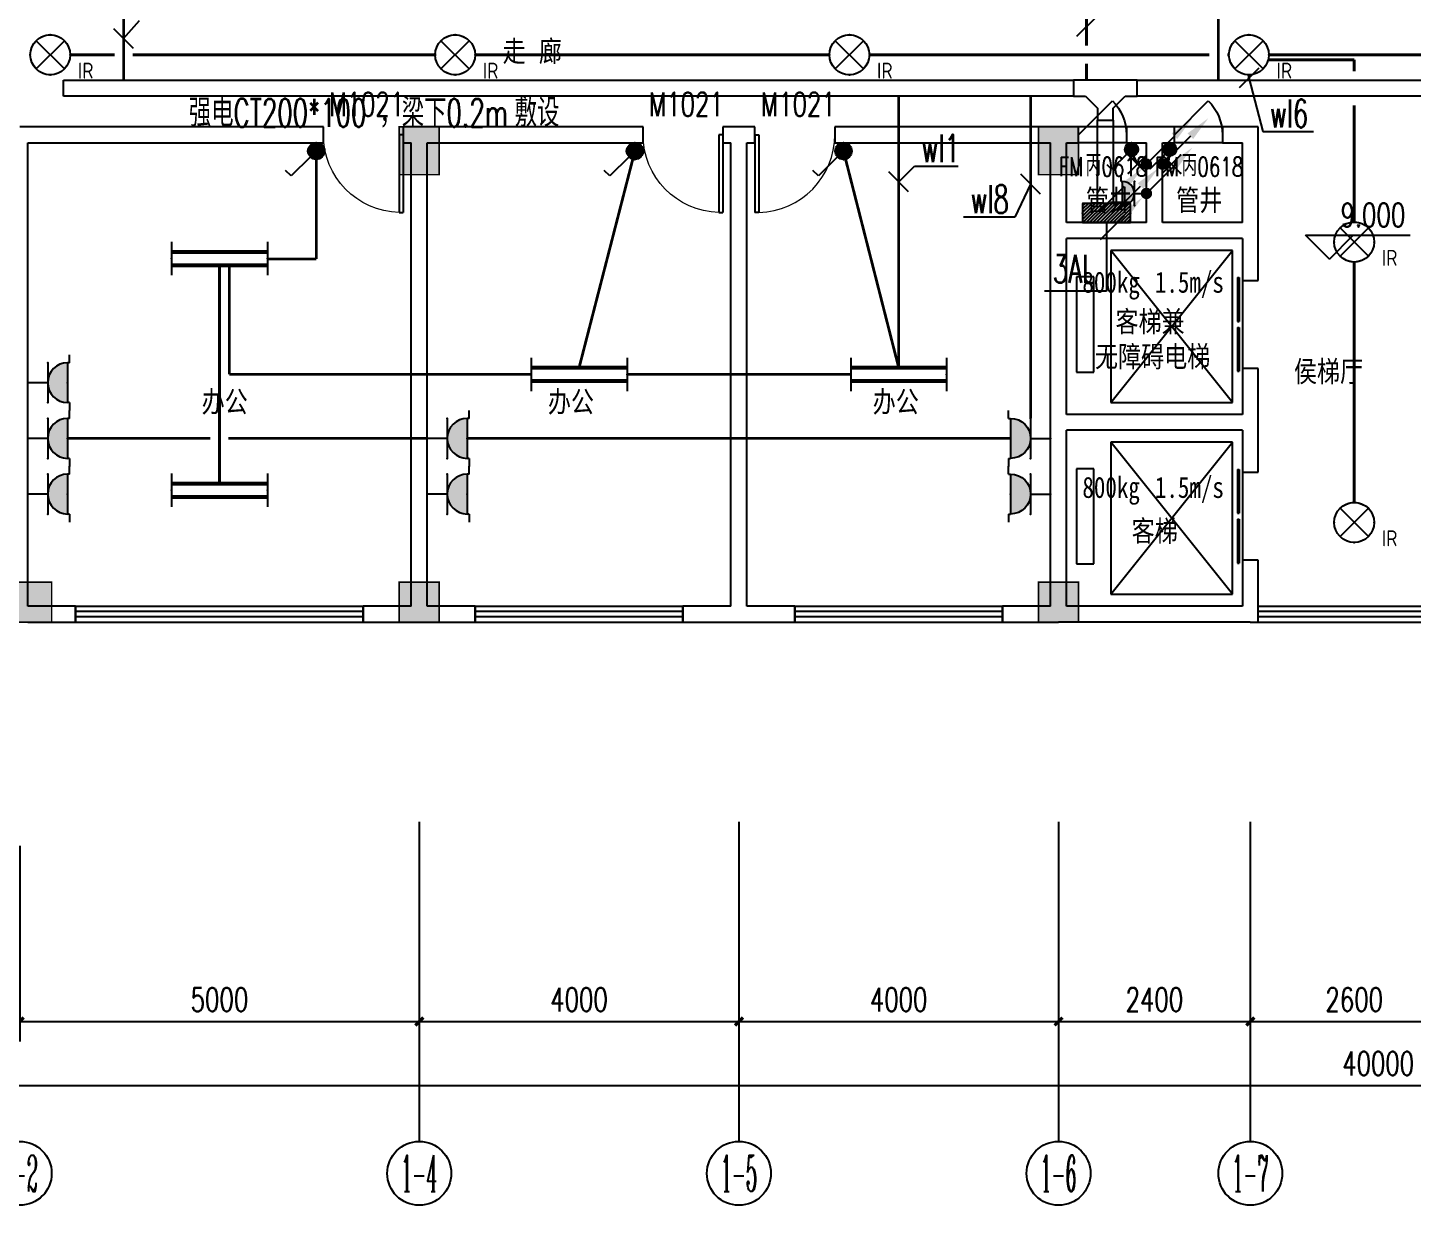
# Model space of a CAD drawing. Extents: x -6243262 to 3079315, y -2914302 to 172723.
# Drawn here: x -1814298 to -1796971, y -617687 to -602947 of the extents above; entities that cross this region are included whole.
import ezdxf
from ezdxf.enums import TextEntityAlignment as Align

# ---------------------------------------------------------------- set-up
doc = ezdxf.new("R2010")
doc.units = 0
doc.header["$LTSCALE"] = 1000
for name, color, linetype in [('0-柱网', 2, 'Continuous'), ('A-DOOR', 141, 'Continuous'), ('A-FLOR-EVTR', 2, 'Continuous'), ('AXIS', 3, 'Continuous'), ('AXIS_TEXT', 7, 'Continuous'), ('CABLETRAY', 4, 'Continuous'), ('DIM-插座', 3, 'Continuous'), ('DIM-照明', 3, 'Continuous'), ('DIM-箱柜', 3, 'Continuous'), ('DIM_ELEV', 3, 'Continuous'), ('EQUIP-插座', 3, 'Continuous'), ('EQUIP-照明', 3, 'Continuous'), ('EQUIP-箱柜', 3, 'Continuous'), ('LWIRE', 4, 'Continuous'), ('PUB_TEXT', 7, 'Continuous'), ('TEL_TEXT', 7, 'Continuous'), ('WALL', 9, 'Continuous'), ('WINDOW', 4, 'Continuous'), ('WINDOW_TEXT', 7, 'Continuous'), ('WIRE-插座', 5, 'Continuous'), ('WIRE-照明', 1, 'Continuous')]:
    doc.layers.add(name, color=color, linetype=linetype)
doc.styles.add('-宋体', font='', dxfattribs={"width": 0.8})
doc.styles.add('_TCH_AXIS', font='COMPLEX', dxfattribs={"bigfont": 'GBCBIG'})
doc.styles.add('_TCH_DIM', font='SIMPLEX', dxfattribs={"bigfont": 'GBCBIG'})
doc.styles.add('_TCH_DIM_T3', font='SIMPLEX', dxfattribs={"width": 0.705882, "bigfont": 'GBCBIG'})
doc.styles.add('_TCH_WINDOW', font='SIMPLEX', dxfattribs={"height": 3.5, "bigfont": 'GBCBIG'})
doc.styles.add('_TEL_ATTDEF', font='gbenor', dxfattribs={"bigfont": 'gbcbig'})
doc.styles.add('_TEL_DIM', font='SIMPLEX', dxfattribs={"width": 0.8, "height": 3.5, "bigfont": 'HZTXT'})
doc.styles.add('COMPLEX', font='COMPLEX')
doc.styles.get("Standard").update_dxf_attribs({"font": 'gbenor.shx', "bigfont": 'gbcbig.shx'})
doc.styles.get('-宋体').set_extended_font_data('SimSun')
doc.dimstyles.new('_TCH_ARCH&&100', dxfattribs={"dimtxt": 297.5, "dimasz": 100, "dimexe": 250, "dimexo": 300, "dimgap": 126.25, "dimtad": 1, "dimdec": 0, "dimzin": 0, "dimdsep": 46, "dimtxsty": '_TCH_DIM_T3', "dimblk": 'ARCHTICK', "dimcen": 0.09, "dimclrt": 7, "dimazin": 2, "dimtfac": 1, "dimtdec": 0, "dimtix": 1, "dimtmove": 2, "dimatfit": 3, "dimfxl": 0, "dimtolj": 1, "dimtzin": 0, "dimarcsym": 0})

# ---------------------------------------------------------------- blocks, each defined once
blk = doc.blocks.new('1#柱网')
at = {"layer": '0-柱网'}
for points in [[(501855, 85967), (501855, 85367), (502355, 85367), (502355, 85967)], [(509855, 85967), (509855, 85367), (510355, 85367), (510355, 85967)], [(497005, 80267), (497005, 79767), (497505, 79767), (497505, 80267)], [(501855, 80267), (501855, 79767), (502355, 79767), (502355, 80267)], [(509855, 80267), (509855, 79767), (510355, 79767), (510355, 80267)]]:
    blk.add_hatch(color=0, dxfattribs=at).paths.add_polyline_path(points)
at = {"layer": '0-柱网', "color": 0, "const_width": 20}
for points in [[(501855, 85967), (501855, 85367), (502355, 85367), (502355, 85967), (501855, 85967)], [(509855, 85967), (509855, 85367), (510355, 85367), (510355, 85967), (509855, 85967)], [(497005, 80267), (497005, 79767), (497505, 79767), (497505, 80267), (497005, 80267)], [(501855, 80267), (501855, 79767), (502355, 79767), (502355, 80267), (501855, 80267)], [(509855, 80267), (509855, 79767), (510355, 79767), (510355, 80267), (509855, 80267)]]:
    blk.add_lwpolyline(points, dxfattribs=at)
blk = doc.blocks.new('$WINLIB2D$00000001')
at = {"color": 0}
for points in [[(-0.5, 0.5), (-0.5, -0.5)], [(-0.5, 0.5), (0.5, 0.5)], [(0.5, -0.5), (0.5, 0.5)], [(0.5, 0.1667), (-0.5, 0.1667)], [(0.5, -0.1667), (-0.5, -0.1667)], [(-0.5, -0.5), (0.5, -0.5)]]:
    blk.add_lwpolyline(points, dxfattribs=at)
blk = doc.blocks.new('$DorLib2D$00000001')
at = {"color": 0}
for p, q in [((0.45, 0.975), (0.5, 0.975)), ((0.45, 0), (0.45, 0.975)), ((0.5, 0), (0.5, 0.975)), ((0.5, 0), (0.45, 0))]:
    blk.add_line(p, q, dxfattribs=at)
at = {"color": 0, "lineweight": 13}
blk.add_arc((0.475, 0), 0.975, 91.4693, 180, dxfattribs=at)
blk = doc.blocks.new('$DORLIB2D$00000127')
at = {"color": 0}
for points in [[(-0.533, 0.795), (-0.533, 0.69)], [(-0.033, 0.795), (-0.533, 0.795)], [(-0.033, 0.795), (-0.033, 0.69)], [(0.533, 0.795), (0.033, 0.795)], [(0.033, 0.795), (0.033, 0.69)], [(0.533, 0.795), (0.533, 0.69)], [(-0.033, 0.69), (-0.533, 0.69)], [(0.533, 0.69), (0.033, 0.69)], [(0.5, 0.5), (-0.5, 0.5)]]:
    blk.add_lwpolyline(points, dxfattribs=at)
blk = doc.blocks.new('$DorLib2D$00000114')
at = {"color": 0}
blk.add_line((0.5, 0), (-0.207, 0.707), dxfattribs=at)
blk.add_arc((0.5, 0), 1, 135, 180, dxfattribs=at)
blk = doc.blocks.new('_ArchTick')
at = {"color": 0, "linetype": 'ByBlock', "const_width": 0.4}
blk.add_lwpolyline([(-0.5, -0.5), (0.5, 0.5)], dxfattribs=at)
blk = doc.blocks.new('*D120')
at = {"layer": 'AXIS', "color": 0, "lineweight": -2, "transparency": 16777216}
for p, q in [((1416495, -788352), (1416495, -791602)), ((1456495, -788352), (1456495, -791602)), ((1416495, -791352), (1456495, -791352))]:
    blk.add_line(p, q, dxfattribs=at)
at = {"layer": 'Defpoints', "color": 0, "transparency": 16777216}
for p in [(1416495, -788052), (1456495, -788052), (1456495, -791352)]:
    blk.add_point(p, dxfattribs=at)
at = {"layer": 'AXIS', "color": 0, "lineweight": -2, "transparency": 16777216, "xscale": 100, "yscale": 100, "zscale": 100, "rotation": 180}
blk.add_blockref('_ArchTick', (1416495, -791352), dxfattribs=at)
at = {"layer": 'AXIS', "color": 0, "lineweight": -2, "transparency": 16777216, "xscale": 100, "yscale": 100, "zscale": 100}
blk.add_blockref('_ArchTick', (1456495, -791352), dxfattribs=at)
at = {"layer": 'AXIS', "color": 7, "transparency": 16777216, "insert": (1436495, -791077), "char_height": 297.5, "attachment_point": 5, "style": '_TCH_DIM_T3'}
blk.add_mtext('\\A1;40000', dxfattribs=at)
blk = doc.blocks.new('*D125')
at = {"layer": 'AXIS', "color": 0, "lineweight": -2, "transparency": 16777216}
for p, q in [((1434895, -788352), (1434895, -790802)), ((1437495, -788352), (1437495, -790802)), ((1434895, -790552), (1437495, -790552))]:
    blk.add_line(p, q, dxfattribs=at)
at = {"layer": 'Defpoints', "color": 0, "transparency": 16777216}
for p in [(1434895, -788052), (1437495, -788052), (1437495, -790552)]:
    blk.add_point(p, dxfattribs=at)
at = {"layer": 'AXIS', "color": 0, "lineweight": -2, "transparency": 16777216, "xscale": 100, "yscale": 100, "zscale": 100, "rotation": 180}
blk.add_blockref('_ArchTick', (1434895, -790552), dxfattribs=at)
at = {"layer": 'AXIS', "color": 0, "lineweight": -2, "transparency": 16777216, "xscale": 100, "yscale": 100, "zscale": 100}
blk.add_blockref('_ArchTick', (1437495, -790552), dxfattribs=at)
at = {"layer": 'AXIS', "color": 7, "transparency": 16777216, "insert": (1436195, -790277), "char_height": 297.5, "attachment_point": 5, "style": '_TCH_DIM_T3'}
blk.add_mtext('\\A1;2600', dxfattribs=at)
blk = doc.blocks.new('*D126')
at = {"layer": 'AXIS', "color": 0, "lineweight": -2, "transparency": 16777216}
for p, q in [((1432495, -788352), (1432495, -790802)), ((1434895, -788352), (1434895, -790802)), ((1432495, -790552), (1434895, -790552))]:
    blk.add_line(p, q, dxfattribs=at)
at = {"layer": 'Defpoints', "color": 0, "transparency": 16777216}
for p in [(1432495, -788052), (1434895, -788052), (1434895, -790552)]:
    blk.add_point(p, dxfattribs=at)
at = {"layer": 'AXIS', "color": 0, "lineweight": -2, "transparency": 16777216, "xscale": 100, "yscale": 100, "zscale": 100, "rotation": 180}
blk.add_blockref('_ArchTick', (1432495, -790552), dxfattribs=at)
at = {"layer": 'AXIS', "color": 0, "lineweight": -2, "transparency": 16777216, "xscale": 100, "yscale": 100, "zscale": 100}
blk.add_blockref('_ArchTick', (1434895, -790552), dxfattribs=at)
at = {"layer": 'AXIS', "color": 7, "transparency": 16777216, "insert": (1433695, -790277), "char_height": 297.5, "attachment_point": 5, "style": '_TCH_DIM_T3'}
blk.add_mtext('\\A1;2400', dxfattribs=at)
blk = doc.blocks.new('*D127')
at = {"layer": 'AXIS', "color": 0, "lineweight": -2, "transparency": 16777216}
for p, q in [((1428495, -788352), (1428495, -790802)), ((1432495, -788352), (1432495, -790802)), ((1428495, -790552), (1432495, -790552))]:
    blk.add_line(p, q, dxfattribs=at)
at = {"layer": 'Defpoints', "color": 0, "transparency": 16777216}
for p in [(1428495, -788052), (1432495, -788052), (1432495, -790552)]:
    blk.add_point(p, dxfattribs=at)
at = {"layer": 'AXIS', "color": 0, "lineweight": -2, "transparency": 16777216, "xscale": 100, "yscale": 100, "zscale": 100, "rotation": 180}
blk.add_blockref('_ArchTick', (1428495, -790552), dxfattribs=at)
at = {"layer": 'AXIS', "color": 0, "lineweight": -2, "transparency": 16777216, "xscale": 100, "yscale": 100, "zscale": 100}
blk.add_blockref('_ArchTick', (1432495, -790552), dxfattribs=at)
at = {"layer": 'AXIS', "color": 7, "transparency": 16777216, "insert": (1430495, -790277), "char_height": 297.5, "attachment_point": 5, "style": '_TCH_DIM_T3'}
blk.add_mtext('\\A1;4000', dxfattribs=at)
blk = doc.blocks.new('*D128')
at = {"layer": 'AXIS', "color": 0, "lineweight": -2, "transparency": 16777216}
for p, q in [((1424495, -788352), (1424495, -790802)), ((1428495, -788352), (1428495, -790802)), ((1424495, -790552), (1428495, -790552))]:
    blk.add_line(p, q, dxfattribs=at)
at = {"layer": 'Defpoints', "color": 0, "transparency": 16777216}
for p in [(1424495, -788052), (1428495, -788052), (1428495, -790552)]:
    blk.add_point(p, dxfattribs=at)
at = {"layer": 'AXIS', "color": 0, "lineweight": -2, "transparency": 16777216, "xscale": 100, "yscale": 100, "zscale": 100, "rotation": 180}
blk.add_blockref('_ArchTick', (1424495, -790552), dxfattribs=at)
at = {"layer": 'AXIS', "color": 0, "lineweight": -2, "transparency": 16777216, "xscale": 100, "yscale": 100, "zscale": 100}
blk.add_blockref('_ArchTick', (1428495, -790552), dxfattribs=at)
at = {"layer": 'AXIS', "color": 7, "transparency": 16777216, "insert": (1426495, -790277), "char_height": 297.5, "attachment_point": 5, "style": '_TCH_DIM_T3'}
blk.add_mtext('\\A1;4000', dxfattribs=at)
blk = doc.blocks.new('*D129')
at = {"layer": 'AXIS', "color": 0, "lineweight": -2, "transparency": 16777216}
for p, q in [((1419495, -788352), (1419495, -790802)), ((1424495, -788352), (1424495, -790802)), ((1419495, -790552), (1424495, -790552))]:
    blk.add_line(p, q, dxfattribs=at)
at = {"layer": 'Defpoints', "color": 0, "transparency": 16777216}
for p in [(1419495, -788052), (1424495, -788052), (1424495, -790552)]:
    blk.add_point(p, dxfattribs=at)
at = {"layer": 'AXIS', "color": 0, "lineweight": -2, "transparency": 16777216, "xscale": 100, "yscale": 100, "zscale": 100, "rotation": 180}
blk.add_blockref('_ArchTick', (1419495, -790552), dxfattribs=at)
at = {"layer": 'AXIS', "color": 0, "lineweight": -2, "transparency": 16777216, "xscale": 100, "yscale": 100, "zscale": 100}
blk.add_blockref('_ArchTick', (1424495, -790552), dxfattribs=at)
at = {"layer": 'AXIS', "color": 7, "transparency": 16777216, "insert": (1421995, -790277), "char_height": 297.5, "attachment_point": 5, "style": '_TCH_DIM_T3'}
blk.add_mtext('\\A1;5000', dxfattribs=at)
blk = doc.blocks.new('_AXISO')
at = {"color": 0}
blk.add_circle((0, 0), 0.5, dxfattribs=at)
at = {"layer": 'AXIS_TEXT', "color": 0, "style": 'COMPLEX', "width": 1.041667}
blk.add_attdef('A', text='', height=0.56, dxfattribs=at).set_placement((-0.25, -0.28), (0.25, -0.28), align=Align.FIT)
blk = doc.blocks.new('$equip$00002530')
for p, q in [((-0.354, 0.354), (0.354, -0.354)), ((0.354, 0.354), (-0.354, -0.354))]:
    blk.add_line(p, q)
at = {"const_width": 0.04}
blk.add_lwpolyline([(0, 0.5, -1), (0, -0.5, -1), (0, 0.5, -2.479085)], format="xyb", dxfattribs=at)
blk.add_circle((0, 0), 0.5)
for p in [(0, 0.5), (-0.5, 0), (0.5, 0), (0, -0.5)]:
    blk.add_point(p)
at = {"color": 7, "style": '_TEL_DIM', "flags": 1}
blk.add_attdef('A', text='', height=0.00002, dxfattribs=at).set_placement((0, 0), align=Align.MIDDLE_CENTER)
at = {"color": 7, "style": '_TEL_DIM'}
blk.add_attdef('$TEXT$', text='', height=0.4, dxfattribs=at).set_placement((0.887, -0.396), align=Align.MIDDLE_CENTER)
blk = doc.blocks.new('*X33')
at = {"color": 0}
for p, q in [((-250, 33), (-83, 200)), ((-250, 68), (-118, 200)), ((-250, 104), (-154, 200)), ((-250, 139), (-189, 200)), ((-250, 174), (-224, 200)), ((-247, 0), (-47, 200)), ((-212, 0), (-12, 200)), ((-177, 0), (23, 200)), ((-141, 0), (59, 200)), ((-106, 0), (94, 200)), ((-71, 0), (129, 200)), ((-35, 0), (165, 200)), ((0, 0), (200, 200)), ((35, 0), (235, 200)), ((71, 0), (250, 179)), ((106, 0), (250, 144)), ((141, 0), (250, 109)), ((177, 0), (250, 73)), ((212, 0), (250, 38)), ((247, 0), (250, 3))]:
    blk.add_line(p, q, dxfattribs=at)
blk = doc.blocks.new('$equip$00002943')
for p, q in [((-0.75, 0.6), (-0.75, 0)), ((0.75, 0.6), (-0.75, 0.6)), ((0.75, 0), (0.75, 0.6)), ((-0.75, 0), (0.75, 0))]:
    blk.add_line(p, q)
for points, const_width in [([(-0.75, 0.3), (0.75, 0.3)], 0.6), ([(-0.75, 0.6), (-0.75, 0), (0.75, 0), (0.75, 0.6), (-0.75, 0.6), (-0.75, 0)], 0.04)]:
    blk.add_lwpolyline(points, dxfattribs=dict(const_width=const_width))
for p in [(0, 0.6), (-0.75, 0.3), (0, 0), (0.75, 0.3)]:
    blk.add_point(p)
at = {"xscale": 0.00300000000061118, "yscale": 0.00300000000061118, "zscale": 0.00300000000061118}
blk.add_blockref('*X33', (0, 0), dxfattribs=at)
at = {"color": 7, "style": '_TEL_DIM', "flags": 1}
for tag in ['A', 'REMARK']:
    blk.add_attdef(tag, text='', height=0.00002, dxfattribs=at).set_placement((0, 0), align=Align.MIDDLE_CENTER)
blk = doc.blocks.new('$equip$00001160')
for p, q in [((-1.2, 0.417), (-1.2, -0.417)), ((1.2, 0.417), (1.2, -0.417)), ((-1.2, 0.167), (1.2, 0.167)), ((-1.2, -0.167), (1.2, -0.167))]:
    blk.add_line(p, q)
at = {"const_width": 0.1}
for points in [[(-1.2, 0.167), (1.2, 0.167)], [(-1.2, -0.167), (1.2, -0.167)]]:
    blk.add_lwpolyline(points, dxfattribs=at)
at = {"layer": 'EQUIP-照明'}
for p in [(-1.2, 0), (0, 0.167), (1.2, 0), (0, -0.167)]:
    blk.add_point(p, dxfattribs=at)
at = {"layer": 'EQUIP-照明', "flags": 9}
blk.add_attdef('A', (0, 0), '', height=0.00002, dxfattribs=at)
blk = doc.blocks.new('$equip$00001962')
for p, q in [((0.147, 0.356), (0.625, 0.833)), ((0.625, 0.833), (0.766, 0.692))]:
    blk.add_line(p, q)
blk.add_circle((0, 0.208), 0.208)
for p in [(0, 0.417), (-0.208, 0.208), (0, 0), (0.208, 0.208)]:
    blk.add_point(p)
for points in [[(-0.104, 0.389), (0.104, 0.389), (-0.18, 0.313), (0.18, 0.313)], [(0, 0.417), (0, 0.417), (-0.104, 0.389), (0.104, 0.389)], [(-0.18, 0.313), (0.18, 0.313), (-0.208, 0.208), (0.208, 0.208)], [(-0.18, 0.104), (0.18, 0.104), (-0.208, 0.208), (0.208, 0.208)], [(-0.104, 0.028), (0.104, 0.028), (-0.18, 0.104), (0.18, 0.104)], [(0, 0), (0, 0), (-0.104, 0.028), (0.104, 0.028)]]:
    blk.add_solid(points)
at = {"layer": 'TEL_TEXT', "style": '_TEL_DIM', "flags": 1}
blk.add_attdef('A', text='', height=0.00002, dxfattribs=at).set_placement((0, 0), align=Align.MIDDLE_CENTER)
blk = doc.blocks.new('$equip$00001240')
for p, q in [((-0.5, 1.05), (-0.7, 1.05)), ((-0.5, 1.05), (-0.5, 1)), ((0.5, 1.05), (0.7, 1.05)), ((0.5, 1.05), (0.5, 1)), ((-0.5, 1), (0.5, 1)), ((-0.5, 0.5), (0.5, 0.5)), ((0, 0.5), (0, 0))]:
    blk.add_line(p, q)
blk.add_arc((0, 1), 0.5, 180, 0)
for points in [[(0.433, 0.75), (-0.433, 0.75), (0.5, 1), (-0.5, 1)], [(0.25, 0.567), (-0.25, 0.567), (0.433, 0.75), (-0.433, 0.75)], [(0, 0.5), (0, 0.5), (0.25, 0.567), (-0.25, 0.567)]]:
    blk.add_solid(points)
at = {"layer": 'EQUIP-照明'}
for p in [(0, 1), (-0.5, 0.5), (0.5, 0.5), (0, 0)]:
    blk.add_point(p, dxfattribs=at)
at = {"layer": 'EQUIP-照明', "flags": 9}
blk.add_attdef('A', (0, 0), '', height=0.00002, dxfattribs=at)
blk = doc.blocks.new('$equip$00001154')
for p, q in [((-0.283, 0.566), (0.283, 0)), ((-0.283, 0), (0.283, 0.566)), ((-0.283, 0), (0.283, 0))]:
    blk.add_line(p, q)
for p in [(-0.283, 0.566), (0.283, 0.566), (0, 0)]:
    blk.add_point(p)
blk.add_solid([(0.283, 0), (0, 0.283), (-0.283, 0)])
at = {"color": 7, "style": '_TEL_DIM', "flags": 1}
for tag in ['A', 'REMARK']:
    blk.add_attdef(tag, text='', height=0.00002, dxfattribs=at).set_placement((0, 0), align=Align.MIDDLE_CENTER)
blk = doc.blocks.new('$TelecSys$00000079')
for p, q in [((0.7, 0.7), (0, 0)), ((0.104, 0.104), (0.104, 0.104)), ((-0.104, -0.104), (-0.104, -0.104))]:
    blk.add_line(p, q)
at = {"const_width": 0.142}
blk.add_lwpolyline([(-0.071, 0, 1), (0.071, 0, 1)], format="xyb", close=True, dxfattribs=at)
blk.add_solid([(0.63, 0.77), (0.77, 0.63), (1.15, 1.15)])
at = {"width": 0.8, "flags": 9}
blk.add_attdef('A', (0, 0), '', height=0.00002, dxfattribs=at)
blk = doc.blocks.new('$TelecSys$00000081')
for p, q in [((0.104, 0.104), (0.104, 0.104)), ((-0.104, -0.104), (-0.104, -0.104)), ((-1.15, -1.15), (-0.55, -0.55))]:
    blk.add_line(p, q)
at = {"const_width": 0.142}
blk.add_lwpolyline([(0.071, 0, 1), (-0.071, 0, 1)], format="xyb", close=True, dxfattribs=at)
blk.add_solid([(-0.62, -0.48), (-0.48, -0.62), (-0.1, -0.1)])
at = {"width": 0.8, "flags": 9}
blk.add_attdef('A', (0, 0), '', height=0.00002, rotation=180, dxfattribs=at)
blk = doc.blocks.new('33')
at = {"layer": 'A-FLOR-EVTR', "color": 8, "ltscale": 0.5}
for p, q in [((1434670.1, -780902.2), (1433150.1, -780902.2)), ((1433150.1, -780902.2), (1433150.1, -782802.2)), ((1433150.1, -782802.2), (1434670.1, -780902.2)), ((1434670.1, -782802.2), (1433150.1, -780902.2)), ((1434670.1, -782802.2), (1434670.1, -780902.2)), ((1432935.1, -781232.2), (1432720.1, -781232.2)), ((1432720.1, -781232.2), (1432720.1, -782422.2)), ((1432935.1, -782422.2), (1432935.1, -781232.2)), ((1432720.1, -782422.2), (1432935.1, -782422.2)), ((1433150.1, -782802.2), (1434670.1, -782802.2)), ((1434670.1, -783302.2), (1433150.1, -783302.2)), ((1433150.1, -783302.2), (1433150.1, -785202.2)), ((1433150.1, -785202.2), (1434670.1, -783302.2)), ((1434670.1, -785202.2), (1433150.1, -783302.2)), ((1434670.1, -785202.2), (1434670.1, -783302.2)), ((1432935.1, -783632.2), (1432720.1, -783632.2)), ((1432720.1, -783632.2), (1432720.1, -784822.2)), ((1432935.1, -784822.2), (1432935.1, -783632.2)), ((1432720.1, -784822.2), (1432935.1, -784822.2)), ((1433150.1, -785202.2), (1434670.1, -785202.2))]:
    blk.add_line(p, q, dxfattribs=at)
at = {"layer": 'AXIS', "color": 8}
for p, q in [((1424495.1, -788052.2), (1424495.1, -792052.2)), ((1428495.1, -788052.2), (1428495.1, -792052.2)), ((1432495.1, -788052.2), (1432495.1, -792052.2)), ((1434895.1, -788052.2), (1434895.1, -792052.2))]:
    blk.add_line(p, q, dxfattribs=at)
at = {"layer": 'DIM_ELEV', "color": 8}
for p, q in [((1435884, -781010.6), (1435584, -780710.6)), ((1435584, -780710.6), (1436893.9, -780710.6)), ((1435884, -781010.6), (1436184, -780710.6))]:
    blk.add_line(p, q, dxfattribs=at)
at = {"layer": 'WALL', "color": 8}
for p, q in [((1423295.1, -779352.2), (1419495.1, -779352.2)), ((1423295.1, -779552.2), (1423295.1, -779352.2)), ((1424495.1, -779352.2), (1424295.1, -779352.2)), ((1424295.1, -779352.2), (1424295.1, -779552.2)), ((1427295.1, -779352.2), (1424495.1, -779352.2)), ((1427295.1, -779552.2), (1427295.1, -779352.2)), ((1428495.1, -779352.2), (1428295.1, -779352.2)), ((1428295.1, -779352.2), (1428295.1, -779552.2)), ((1428695.1, -779352.2), (1428495.1, -779352.2)), ((1428695.1, -779552.2), (1428695.1, -779352.2)), ((1432495.1, -779352.2), (1429695.1, -779352.2)), ((1429695.1, -779352.2), (1429695.1, -779552.2)), ((1432745.1, -779352.2), (1432495.1, -779352.2)), ((1432745.1, -779552.2), (1432745.1, -779352.2)), ((1433695.1, -779352.2), (1433345.1, -779352.2)), ((1433345.1, -779352.2), (1433345.1, -779552.2)), ((1433945.1, -779352.2), (1433695.1, -779352.2)), ((1433945.1, -779552.2), (1433945.1, -779352.2)), ((1434995.1, -779352.2), (1434545.1, -779352.2)), ((1434545.1, -779352.2), (1434545.1, -779552.2)), ((1434995.1, -780652.2), (1434995.1, -779352.2)), ((1419595.1, -779552.2), (1423295.1, -779552.2)), ((1419595.1, -785352.2), (1419595.1, -779552.2)), ((1424295.1, -779552.2), (1424395.1, -779552.2)), ((1424395.1, -785352.2), (1424395.1, -779552.2)), ((1424595.1, -779552.2), (1427295.1, -779552.2)), ((1424595.1, -785352.2), (1424595.1, -779552.2)), ((1428295.1, -779552.2), (1428395.1, -779552.2)), ((1428395.1, -785352.2), (1428395.1, -779552.2)), ((1428595.1, -785352.2), (1428595.1, -779552.2)), ((1428595.1, -779552.2), (1428695.1, -779552.2)), ((1429695.1, -779552.2), (1432395.1, -779552.2)), ((1432395.1, -780652.2), (1432395.1, -779552.2)), ((1432595.1, -780552.2), (1432595.1, -779552.2)), ((1432595.1, -779552.2), (1432745.1, -779552.2)), ((1433345.1, -779552.2), (1433595.1, -779552.2)), ((1433595.1, -780552.2), (1433595.1, -779552.2)), ((1433795.1, -779552.2), (1433945.1, -779552.2)), ((1433795.1, -780552.2), (1433795.1, -779552.2)), ((1434545.1, -779552.2), (1434795.1, -779552.2)), ((1434795.1, -780552.2), (1434795.1, -779552.2)), ((1433595.1, -780552.2), (1432595.1, -780552.2)), ((1434795.1, -780552.2), (1433795.1, -780552.2)), ((1432395.1, -783052.2), (1432395.1, -780652.2)), ((1432595.1, -782952.2), (1432595.1, -780752.2)), ((1433695.1, -780752.2), (1432595.1, -780752.2)), ((1434795.1, -780752.2), (1433695.1, -780752.2)), ((1434795.1, -780752.2), (1434795.1, -781277.2)), ((1434995.1, -781277.2), (1434995.1, -780652.2)), ((1434795.1, -781277.2), (1434995.1, -781277.2)), ((1434995.1, -782377.2), (1434795.1, -782377.2)), ((1434795.1, -782377.2), (1434795.1, -782952.2)), ((1434995.1, -783052.2), (1434995.1, -782377.2)), ((1434795.1, -782952.2), (1432595.1, -782952.2)), ((1432395.1, -785352.2), (1432395.1, -783052.2)), ((1432595.1, -785352.2), (1432595.1, -783152.2)), ((1434795.1, -783152.2), (1432595.1, -783152.2)), ((1434795.1, -783152.2), (1434795.1, -783677.2)), ((1434995.1, -783677.2), (1434995.1, -783052.2)), ((1434795.1, -783677.2), (1434995.1, -783677.2)), ((1434995.1, -784777.2), (1434795.1, -784777.2)), ((1434795.1, -784777.2), (1434795.1, -785352.2)), ((1434995.1, -785352.2), (1434995.1, -784777.2)), ((1420195.1, -785352.2), (1419595.1, -785352.2)), ((1420195.1, -785552.2), (1420195.1, -785352.2)), ((1424395.1, -785352.2), (1423795.1, -785352.2)), ((1423795.1, -785352.2), (1423795.1, -785552.2)), ((1425195.1, -785352.2), (1424595.1, -785352.2)), ((1425195.1, -785552.2), (1425195.1, -785352.2)), ((1428395.1, -785352.2), (1427795.1, -785352.2)), ((1427795.1, -785352.2), (1427795.1, -785552.2)), ((1429195.1, -785352.2), (1428595.1, -785352.2)), ((1429195.1, -785552.2), (1429195.1, -785352.2)), ((1432395.1, -785352.2), (1431795.1, -785352.2)), ((1431795.1, -785352.2), (1431795.1, -785552.2)), ((1434795.1, -785352.2), (1432595.1, -785352.2)), ((1434995.1, -785552.2), (1434995.1, -785352.2)), ((1419595.1, -785552.2), (1420195.1, -785552.2)), ((1423795.1, -785552.2), (1424495.1, -785552.2)), ((1424495.1, -785552.2), (1425195.1, -785552.2)), ((1427795.1, -785552.2), (1428495.1, -785552.2)), ((1428495.1, -785552.2), (1429195.1, -785552.2)), ((1431795.1, -785552.2), (1432495.1, -785552.2)), ((1434895.1, -785552.2), (1432495.1, -785552.2)), ((1434895.1, -785552.2), (1434995.1, -785552.2))]:
    blk.add_line(p, q, dxfattribs=at)
at = {"layer": 'WINDOW', "color": 8}
for p, q in [((1433345.1, -779352.2), (1432745.1, -779352.2)), ((1434545.1, -779352.2), (1433945.1, -779352.2)), ((1433345.1, -779552.2), (1432745.1, -779552.2)), ((1434545.1, -779552.2), (1433945.1, -779552.2))]:
    blk.add_line(p, q, dxfattribs=at)
at = {"layer": '0-柱网', "color": 8}
blk.add_blockref('1#柱网', (922390.1, -865319.4), dxfattribs=at)
at = {"layer": 'A-DOOR', "color": 8, "xscale": 1100, "yscale": 200, "zscale": 200, "rotation": 90}
for p in [(1434895.1, -781827.2), (1434895.1, -784227.2)]:
    blk.add_blockref('$DORLIB2D$00000127', p, dxfattribs=at)
at = {"layer": 'AXIS', "color": 8}
ref = blk.add_blockref('_AXISO', (1419495.1, -792452.2), dxfattribs=dict(at, xscale=800, yscale=800, zscale=800))
ref.add_attrib('A', '1-2', dxfattribs={"layer": 'AXIS_TEXT', "color": 8, "height": 452.55, "style": '_TCH_AXIS', "width": 0.381818}).set_placement((1419268.8, -792678.5), (1419721.4, -792678.5), align=Align.FIT)
ref = blk.add_blockref('_AXISO', (1424495.1, -792452.2), dxfattribs=dict(at, xscale=800, yscale=800, zscale=800))
ref.add_attrib('A', '1-4', dxfattribs={"layer": 'AXIS_TEXT', "color": 8, "height": 452.55, "style": '_TCH_AXIS', "width": 0.368421}).set_placement((1424268.8, -792678.5), (1424721.4, -792678.5), align=Align.FIT)
ref = blk.add_blockref('_AXISO', (1428495.1, -792452.2), dxfattribs=dict(at, xscale=800, yscale=800, zscale=800))
ref.add_attrib('A', '1-5', dxfattribs={"layer": 'AXIS_TEXT', "color": 8, "height": 452.55, "style": '_TCH_AXIS', "width": 0.381818}).set_placement((1428268.8, -792678.5), (1428721.4, -792678.5), align=Align.FIT)
ref = blk.add_blockref('_AXISO', (1432495.1, -792452.2), dxfattribs=dict(at, xscale=800, yscale=800, zscale=800))
ref.add_attrib('A', '1-6', dxfattribs={"layer": 'AXIS_TEXT', "color": 8, "height": 452.55, "style": '_TCH_AXIS', "width": 0.381818}).set_placement((1432268.8, -792678.5), (1432721.4, -792678.5), align=Align.FIT)
ref = blk.add_blockref('_AXISO', (1434895.1, -792452.2), dxfattribs=dict(at, xscale=800, yscale=800, zscale=800))
ref.add_attrib('A', '1-7', dxfattribs={"layer": 'AXIS_TEXT', "color": 8, "height": 452.55, "style": '_TCH_AXIS', "width": 0.381818}).set_placement((1434668.8, -792678.5), (1435121.4, -792678.5), align=Align.FIT)
at = {"layer": 'WINDOW', "color": 8}
ref = blk.add_blockref('$DorLib2D$00000001', (1423795.1, -779452.2), dxfattribs=dict(at, xscale=-1000, yscale=1000, zscale=-1000, rotation=180))
ref.add_attrib('A', 'M1021', (1423370.1, -779221), dxfattribs={"layer": 'WINDOW_TEXT', "color": 8, "height": 297.5, "style": '_TCH_WINDOW', "width": 0.705882})
ref = blk.add_blockref('$DorLib2D$00000001', (1427795.1, -779452.2), dxfattribs=dict(at, xscale=-1000, yscale=1000, zscale=-1000, rotation=180))
ref.add_attrib('A', 'M1021', (1427370.1, -779221), dxfattribs={"layer": 'WINDOW_TEXT', "color": 8, "height": 297.5, "style": '_TCH_WINDOW', "width": 0.705882})
ref = blk.add_blockref('$DorLib2D$00000001', (1429195.1, -779452.2), dxfattribs=dict(at, xscale=1000, yscale=1000, zscale=1000, rotation=180))
ref.add_attrib('A', 'M1021', (1428770.1, -779221), dxfattribs={"layer": 'WINDOW_TEXT', "color": 8, "height": 297.5, "style": '_TCH_WINDOW', "width": 0.705882})
at = {"layer": 'WINDOW', "color": 8, "rotation": 180}
for name, p, xscale, yscale, zscale in [('$DorLib2D$00000114', (1433045.1, -779452.2), 600, -600, 600), ('$DorLib2D$00000114', (1434245.1, -779452.2), 600, -600, 600), ('$WINLIB2D$00000001', (1421995.1, -785452.2), -3600, -200, -3600), ('$WINLIB2D$00000001', (1426495.1, -785452.2), -2600, -200, -2600), ('$WINLIB2D$00000001', (1430495.1, -785452.2), -2600, -200, -2600), ('$WINLIB2D$00000001', (1436045.1, -785452.2), -2099.999999998254, 200, -2099.999999998254)]:
    blk.add_blockref(name, p, dxfattribs=dict(at, xscale=xscale, yscale=yscale, zscale=zscale))
at = {"layer": 'DIM_ELEV', "color": 7, "style": '_TCH_DIM', "width": 0.705882}
blk.add_text('9.000', height=297.5, dxfattribs=at).set_placement((1436023.9, -780605.6))
at = {"layer": 'PUB_TEXT', "color": 8, "style": '-宋体', "width": 0.8}
for s, height, p in [('走', 264.3, (1425538.4, -778538.3)), ('廊', 264.3, (1425992, -778538.3)), ('管井', 264.35, (1432836.9, -780402.4)), ('管井', 264.35, (1433966, -780402.4)), ('800kg', 264.35, (1432793.5, -781429.9)), ('1.5m/s', 264.35, (1433700.9, -781429.9)), ('客梯兼', 264.35, (1433208.2, -781923.8)), ('无障碍电梯', 264.35, (1432950.9, -782361.1)), ('侯梯厅', 264.35, (1435440.6, -782546.7)), ('办公', 264.35, (1421772.1, -782926.1)), ('办公', 264.35, (1426104.9, -782926.1)), ('办公', 264.35, (1430169.5, -782926.1)), ('800kg', 264.35, (1432793.5, -783997.9)), ('1.5m/s', 264.35, (1433700.9, -783997.9)), ('客梯', 264.35, (1433410.3, -784544.1))]:
    blk.add_text(s, height=height, dxfattribs=at).set_placement(p)
at = {"layer": 'WINDOW_TEXT', "color": 8, "style": '_TCH_WINDOW'}
for p in [(1432834.8, -779972.1), (1434034.8, -779972.1)]:
    blk.add_text('丙', height=270.1, dxfattribs=at).set_placement(p)
at = {"layer": 'WINDOW_TEXT', "color": 8, "style": '_TCH_WINDOW', "width": 0.705882}
for s, p in [('FM', (1432498.8, -779972.1)), ('0618', (1433031.4, -779972.1)), ('FM', (1433698.8, -779972.1)), ('0618', (1434231.4, -779972.1))]:
    blk.add_text(s, height=238, dxfattribs=at).set_placement(p)
at = {"layer": 'AXIS', "color": 8}
for p1, p2, distance, picture, middle in [((1416495.1, -788052.2), (1456495.1, -788052.2), -3300, '*D120', (1436495.1, -791077.2)), ((1419495.1, -788052.2), (1424495.1, -788052.2), -2500, '*D129', (1421995.1, -790277.2)), ((1424495.1, -788052.2), (1428495.1, -788052.2), -2500, '*D128', (1426495.1, -790277.2)), ((1428495.1, -788052.2), (1432495.1, -788052.2), -2500, '*D127', (1430495.1, -790277.2)), ((1432495.1, -788052.2), (1434895.1, -788052.2), -2500, '*D126', (1433695.1, -790277.2)), ((1434895.1, -788052.2), (1437495.1, -788052.2), -2500, '*D125', (1436195.1, -790277.2))]:
    dim = blk.add_aligned_dim(p1=p1, p2=p2, distance=distance, dimstyle='_TCH_ARCH&&100', dxfattribs=at)
    dim.commit()
    dim.dimension.update_dxf_attribs({"geometry": picture, "text_midpoint": middle})

msp = doc.modelspace()

# ---------------------------------------------------------------- linework, layer by layer
at = {"layer": 'CABLETRAY'}
for p, q in [((-1813849.9, -603806), (-1813849.9, -603606)), ((-1813849.9, -603606), (-1801212.2, -603606)), ((-1800412.2, -603606), (-1801212.2, -603606)), ((-1801212.2, -603606), (-1801212.2, -603806)), ((-1801212.2, -603606), (-1801212.2, -603806)), ((-1800412.2, -603806), (-1800412.2, -603606)), ((-1800412.2, -603606), (-1786111.1, -603606)), ((-1800412.2, -603806), (-1800412.2, -603606)), ((-1801212.2, -603806), (-1813849.9, -603806)), ((-1801212.2, -603806), (-1801062.2, -603806)), ((-1801062.2, -603806), (-1800912.2, -603956)), ((-1800712.2, -603956), (-1800562.2, -603806)), ((-1800562.2, -603806), (-1800412.2, -603806)), ((-1786111.1, -603806), (-1800412.2, -603806)), ((-1800912.2, -603956), (-1800912.2, -604106)), ((-1800712.2, -604106), (-1800712.2, -603956)), ((-1800912.2, -604106), (-1800712.2, -604106)), ((-1800912.2, -605146.9), (-1800912.2, -604106)), ((-1800912.2, -604106), (-1800712.2, -604106)), ((-1800712.2, -604106), (-1800712.2, -605146.9)), ((-1800712.2, -605146.9), (-1800912.2, -605146.9))]:
    msp.add_line(p, q, dxfattribs=at)
at = {"layer": 'DIM-插座'}
for p, q in [((-1800923.9, -602810.2), (-1801171.4, -603057.6)), ((-1801623.9, -605029), (-1801871.4, -604781.5))]:
    msp.add_line(p, q, dxfattribs=at)
for points in [[(-1801747.7, -604905.2), (-1801943, -605319)], [(-1801943, -605319), (-1802587.3, -605319)]]:
    msp.add_lwpolyline(points, dxfattribs=at)
at = {"layer": 'DIM-照明'}
for p, q in [((-1812973.9, -603208.2), (-1813221.4, -602960.7)), ((-1798891.6, -603452.3), (-1799139, -603699.8)), ((-1803273.9, -605000.4), (-1803521.4, -604753))]:
    msp.add_line(p, q, dxfattribs=at)
for points in [[(-1813097.7, -603084.5), (-1812900.1, -602855.8)], [(-1799015.3, -603576.1), (-1798840.5, -604245.7)], [(-1798840.5, -604245.7), (-1798206.8, -604245.7)], [(-1803397.7, -604876.7), (-1803201.3, -604682.4)], [(-1803201.3, -604682.4), (-1802653, -604682.4)]]:
    msp.add_lwpolyline(points, dxfattribs=at)
at = {"layer": 'DIM-箱柜'}
for p, q in [((-1800797.7, -605386.9), (-1800797.7, -606245.5)), ((-1800797.7, -606245.5), (-1801573.4, -606245.5))]:
    msp.add_line(p, q, dxfattribs=at)
at = {"layer": 'WIRE-插座', "linetype": 'Continuous', "const_width": 35}
for points in [[(-1801047.7, -603174.4), (-1801047.7, -599374.4)], [(-1801047.7, -603606), (-1801047.7, -603399.4)], [(-1801747.7, -607837.7), (-1801747.7, -603806)], [(-1813797.7, -608087.7), (-1812010.2, -608087.7)], [(-1811785.2, -608087.7), (-1809297.7, -608087.7)], [(-1808797.7, -608087.7), (-1801997.7, -608087.7)]]:
    msp.add_lwpolyline(points, dxfattribs=at)
at = {"layer": 'WIRE-照明', "linetype": 'Continuous', "const_width": 35}
for points in [[(-1799397.7, -603606), (-1799397.7, -599345.2)], [(-1813097.7, -603606), (-1813097.7, -600686.9)], [(-1813765.3, -603286.9), (-1813210.2, -603286.9)], [(-1812985.2, -603286.9), (-1809183.4, -603286.9)], [(-1808698.7, -603286.9), (-1804265.3, -603286.9)], [(-1803765.3, -603286.9), (-1799510.2, -603286.9)], [(-1799285.2, -603286.9), (-1799265.3, -603286.9)], [(-1798765.3, -603286.9), (-1795510.2, -603286.9)], [(-1798773.2, -603349.3), (-1797697.7, -603349.3)], [(-1797697.7, -603493.5), (-1797697.7, -603349.3)], [(-1799015.3, -603606), (-1799015.3, -603536.9)], [(-1803397.7, -607203.5), (-1803397.7, -603806)], [(-1797697.7, -605380.3), (-1797697.7, -603918.5)], [(-1800463.8, -604551.2), (-1800410.8, -604654.6)], [(-1800023.9, -604615.3), (-1800017.1, -604550.6)], [(-1810686.6, -605841.6), (-1810686.6, -604595.2)], [(-1807397.7, -607203.5), (-1806725.1, -604591.9)], [(-1804063, -604592), (-1803397.7, -607203.5)], [(-1811897.7, -608653.5), (-1811897.7, -605920.2)], [(-1811773.9, -607286.9), (-1811773.9, -605920.2)], [(-1811297.7, -605841.6), (-1810686.6, -605841.6)], [(-1797697.7, -608889.9), (-1797697.7, -605880.3)], [(-1811773.9, -607286.9), (-1807997.7, -607286.9)], [(-1806797.7, -607286.9), (-1803997.7, -607286.9)]]:
    msp.add_lwpolyline(points, dxfattribs=at)

# ---------------------------------------------------------------- block references
msp.add_blockref('33', (-3233892.8, 175165.3))
at = {"layer": 'EQUIP-插座'}
for p, xscale, yscale, zscale, rotation in [((-1800297.7, -605021.9), 300, 300, 300, 90), ((-1814297.7, -607390.6), 500, 500, 500, 270), ((-1814297.7, -608087.7), 500, 500, 500, 270), ((-1809297.7, -608087.7), 500, 500, 500, 270), ((-1801497.7, -608087.7), -500, 500, 500, 90), ((-1814297.7, -608784.8), 500, 500, 500, 270), ((-1809297.7, -608784.8), 500, 500, 500, 270), ((-1801497.7, -608784.8), -500, 500, 500, 90)]:
    msp.add_blockref('$equip$00001240', p, dxfattribs=dict(at, xscale=xscale, yscale=yscale, zscale=zscale, rotation=rotation))
at = {"layer": 'EQUIP-照明'}
ref = msp.add_blockref('$equip$00002530', (-1814015.3, -603286.9), dxfattribs=dict(at, xscale=500, yscale=500, zscale=500))
ref.add_attrib('$TEXT$', 'IR', dxfattribs={"layer": '0', "color": 7, "height": 200, "style": '_TEL_ATTDEF'}).set_placement((-1813571.7, -603484.8), align=Align.MIDDLE_CENTER)
ref = msp.add_blockref('$equip$00002530', (-1808948.7, -603286.9), dxfattribs=dict(at, xscale=500, yscale=500, zscale=500))
ref.add_attrib('$TEXT$', 'IR', dxfattribs={"layer": '0', "color": 7, "height": 200, "style": '_TEL_ATTDEF'}).set_placement((-1808505.1, -603484.8), align=Align.MIDDLE_CENTER)
ref = msp.add_blockref('$equip$00002530', (-1804015.3, -603286.9), dxfattribs=dict(at, xscale=500, yscale=500, zscale=500))
ref.add_attrib('$TEXT$', 'IR', dxfattribs={"layer": '0', "color": 7, "height": 200, "style": '_TEL_ATTDEF'}).set_placement((-1803571.7, -603484.8), align=Align.MIDDLE_CENTER)
ref = msp.add_blockref('$equip$00002530', (-1799015.3, -603286.9), dxfattribs=dict(at, xscale=500, yscale=500, zscale=500))
ref.add_attrib('$TEXT$', 'IR', dxfattribs={"layer": '0', "color": 7, "height": 200, "style": '_TEL_ATTDEF'}).set_placement((-1798571.7, -603484.8), align=Align.MIDDLE_CENTER)
for name, p, xscale, yscale, zscale, rotation in [('$equip$00001962', (-1810686.6, -604386.9), 500, 500, 500, 180), ('$equip$00001962', (-1806699.1, -604386.9), 500, 500, 500, 180), ('$equip$00001962', (-1804088.8, -604386.9), 500, 500, 500, 180), ('$equip$00001962', (-1800483.5, -604386.9), 400, 400, 400, 180), ('$equip$00001962', (-1800006.3, -604386.9), 400, 400, 400, 180), ('$equip$00001154', (-1800297.7, -604654.6), 400, 400, 400, 90), ('$equip$00001154', (-1800097.7, -604654.6), -400, 400, 400, 270)]:
    msp.add_blockref(name, p, dxfattribs=dict(at, xscale=xscale, yscale=yscale, zscale=zscale, rotation=rotation))
ref = msp.add_blockref('$equip$00002530', (-1797697.7, -605630.3), dxfattribs=dict(at, xscale=500, yscale=500, zscale=500))
ref.add_attrib('$TEXT$', 'IR', dxfattribs={"layer": '0', "color": 7, "height": 200, "style": '_TEL_ATTDEF'}).set_placement((-1797254.1, -605828.2), align=Align.MIDDLE_CENTER)
at = {"layer": 'EQUIP-照明', "xscale": 500, "yscale": 500, "zscale": 500}
for p in [(-1811897.7, -605836.9), (-1807397.7, -607286.9), (-1803397.7, -607286.9), (-1811897.7, -608736.9)]:
    msp.add_blockref('$equip$00001160', p, dxfattribs=at)
at = {"layer": 'EQUIP-照明'}
ref = msp.add_blockref('$equip$00002530', (-1797697.7, -609139.9), dxfattribs=dict(at, xscale=500, yscale=500, zscale=500))
ref.add_attrib('$TEXT$', 'IR', dxfattribs={"layer": '0', "color": 7, "height": 200, "style": '_TEL_ATTDEF'}).set_placement((-1797254.1, -609337.9), align=Align.MIDDLE_CENTER)
at = {"layer": 'EQUIP-箱柜', "xscale": 400, "yscale": 400, "zscale": 400}
msp.add_blockref('$equip$00002943', (-1800797.7, -605386.9), dxfattribs=at)
at = {"layer": 'LWIRE', "xscale": 500, "yscale": 500, "zscale": 500}
for name, p in [('$TelecSys$00000079', (-1800297.7, -604654.6)), ('$TelecSys$00000079', (-1800097.7, -604654.6)), ('$TelecSys$00000079', (-1800297.7, -605021.9)), ('$TelecSys$00000081', (-1800297.7, -604654.6)), ('$TelecSys$00000081', (-1800097.7, -604654.6)), ('$TelecSys$00000081', (-1800297.7, -605021.9))]:
    msp.add_blockref(name, p, dxfattribs=at)

# ---------------------------------------------------------------- texts
at = {"layer": 'DIM-插座', "color": 7, "style": '_TEL_DIM', "width": 0.64}
msp.add_text('wl8', height=350, dxfattribs=at).set_placement((-1802499.8, -605269))
at = {"layer": 'DIM-照明', "color": 7, "style": '_TEL_DIM', "width": 0.64}
for s, p in [('wl6', (-1798753, -604195.7)), ('wl1', (-1803113.8, -604632.4))]:
    msp.add_text(s, height=350, dxfattribs=at).set_placement(p)
at = {"layer": 'DIM-箱柜', "color": 7, "style": '_TEL_DIM', "width": 0.64}
msp.add_text('3AL', height=350, dxfattribs=at).set_placement((-1801468.4, -606140.5))
at = {"layer": 'TEL_TEXT', "style": '_TEL_DIM'}
for s, width, p in [('强电', 0.8, (-1812281.1, -604186.9)), ('CT200*100', 0.64, (-1811721.1, -604186.9)), ('，梁下', 0.8, (-1809897.1, -604186.9)), ('0.2m', 0.64, (-1809057.1, -604186.9)), ('敷设', 0.8, (-1808203.8, -604186.9))]:
    msp.add_text(s, height=350, dxfattribs=dict(at, width=width)).set_placement(p)

doc.saveas('drawing.dxf')
